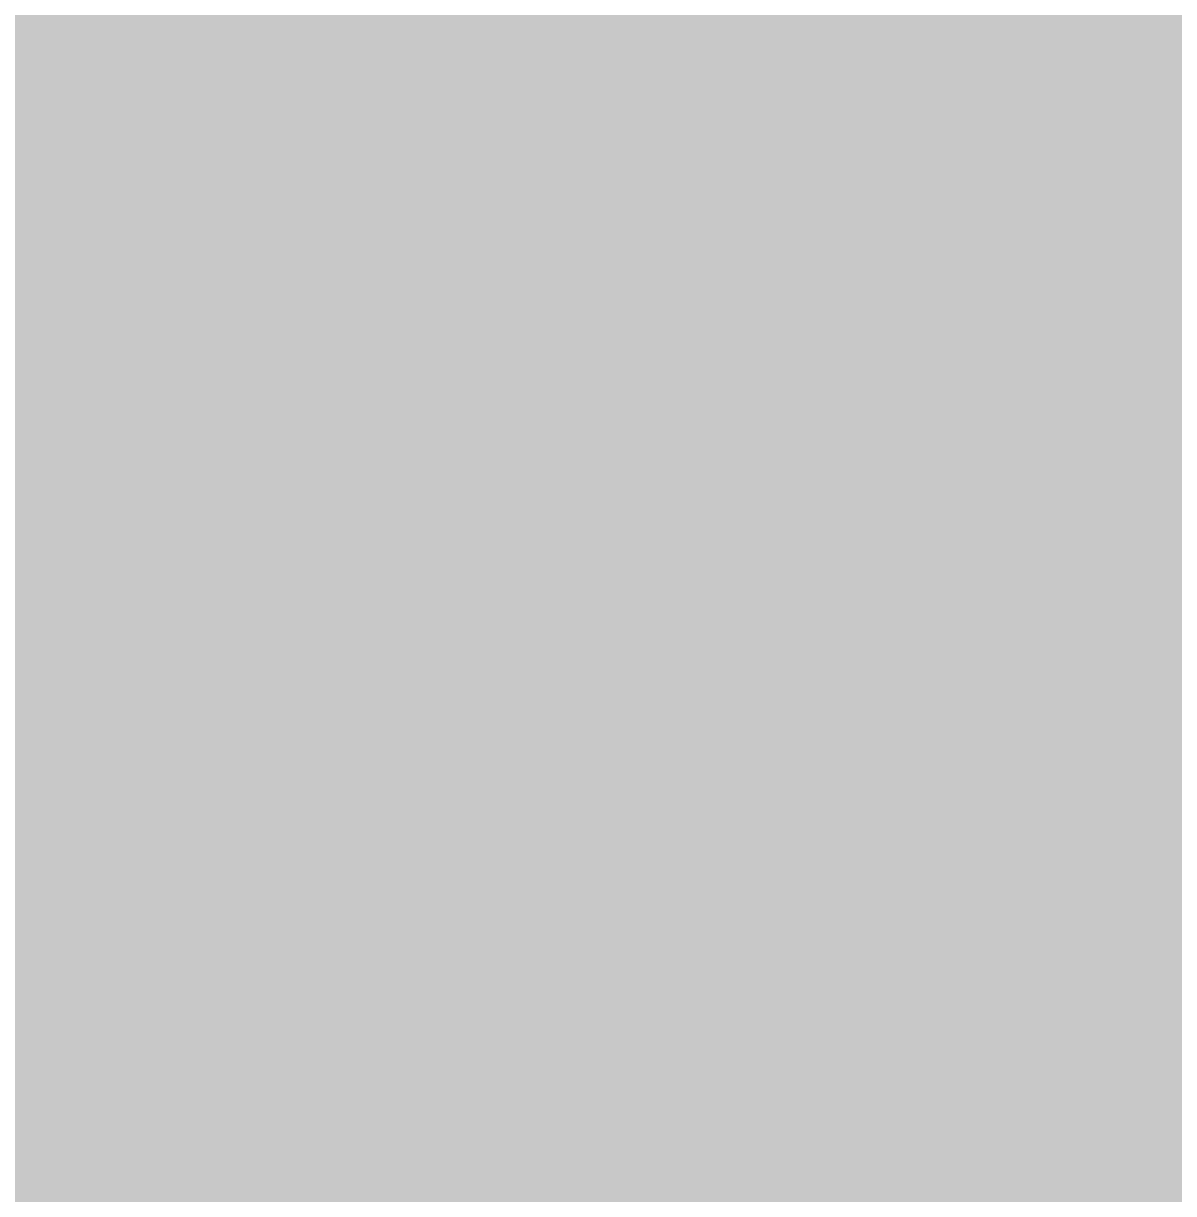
# Model space of a CAD drawing. Header units: inches. Extents: x -0.1 to 94.8, y -0.8 to 67.1.
# Drawn here: x 38.1069 to 38.2032, y 63.0198 to 63.1177 of the extents above; entities that cross this region are included whole.
import ezdxf

# ---------------------------------------------------------------- set-up
doc = ezdxf.new("R2010")
doc.units = ezdxf.units.IN
for name, color, linetype in [('Assembly Notes', 56, 'Continuous'), ('Board Layer Stack Bottom Solder', 6, 'Continuous'), ('Bottom Layer', 5, 'Continuous'), ('Top Layer', 1, 'Continuous')]:
    doc.layers.add(name, color=color, linetype=linetype)
doc.styles.add('GOST type B', font='', dxfattribs={"height": 0.2})
doc.styles.get('GOST type B').set_extended_font_data('GOST type B')

# ---------------------------------------------------------------- blocks, each defined once
blk = doc.blocks.new('0402R_B_90')
at = {"layer": 'Board Layer Stack Bottom Solder'}
blk.add_hatch(color=6, dxfattribs=at).paths.add_polyline_path([(-0.177899, 0.406599), (-0.177899, -0.406599), (-1.016099, -0.406599), (-1.016099, 0.406599)])
at = {"layer": 'Assembly Notes'}
blk.add_lwpolyline([(-1.000001, -0.399999, 0.15, 0.15, 0), (-1.000001, 0.399999, 0.15, 0.15, 0)], format="xyseb", dxfattribs=at)
blk = doc.blocks.new('0402R_B_92')
at = {"layer": 'Assembly Notes', "style": 'GOST type B', "text_generation_flag": 2}
blk.add_text('R11', height=1.0000005, rotation=-180, dxfattribs=at).set_placement((-1.074999, -0.800001))

msp = doc.modelspace()

# ---------------------------------------------------------------- hatches: boundary and pattern name
at = {"layer": 'Bottom Layer'}
msp.add_hatch(color=5, dxfattribs=at).paths.add_polyline_path([(38.105001, 63.161451), (38.105753, 63.132952), (38.108004, 63.107451), (38.111753, 63.084951), (38.117003, 63.065452), (38.123752, 63.048952), (38.132001, 63.035452), (38.141753, 63.024951), (38.153002, 63.017451), (38.165753, 63.012952), (38.180002, 63.011451), (37.880003, 63.011451), (37.894252, 63.012952), (37.907003, 63.017451), (37.918253, 63.024951), (37.928004, 63.035452), (37.936254, 63.048952), (37.943003, 63.065452), (37.948253, 63.084951), (37.952002, 63.107451), (37.954252, 63.132952), (37.955004, 63.161451)])
at = {"layer": 'Top Layer'}
h = msp.add_hatch(color=1, dxfattribs=at)
h.paths.add_polyline_path([(41.000022, 63.499975), (41.00002, 61.138097), (40.929999, 61.138097), (40.929999, 60.960691), (40.330001, 60.960691), (40.330001, 61.138097), (40.002925, 61.138097), (40.002925, 59.934998), (40.180334, 59.934998), (40.180334, 59.334999), (40.002925, 59.334999), (40.002925, 58.131906), (40.002922, 58.131903), (40.00292, 58.131903), (39.83485, 57.909849), (39.749999, 57.824997), (39.749999, 55.375002), (41.125, 54.000001), (41.3355, 54.000001), (41.3355, 53.649999), (41.501659, 53.649999), (41.501659, 53.500002), (41.3355, 53.500002), (41.3355, 53.120008), (41.335495, 53.120008), (41.335495, 52.929993), (41.3355, 52.929993), (41.3355, 52.549999), (41.501659, 52.549999), (41.501659, 52.400002), (41.3355, 52.400002), (41.3355, 52.020003), (41.728001, 52.020003), (41.728001, 52.186159), (41.877999, 52.186159), (41.877999, 52.020003), (42.039205, 52.020003), (42.2605, 51.829998), (42.260502, 51.724143), (42.260502, 51.449999), (42.426661, 51.449999), (42.426661, 51.300002), (42.260502, 51.300002), (42.260502, 50.920002), (42.382379, 50.920002), (42.525, 50.774994), (42.760501, 50.539495), (42.760501, 50.349998), (42.92666, 50.349998), (42.92666, 50.200001), (42.760501, 50.200001), (42.760501, 49.820005), (42.563875, 49.601448), (42.163502, 49.601448), (42.163502, 49.221448), (42.329661, 49.221448), (42.329661, 49.071451), (42.163502, 49.071451), (42.163502, 48.691452), (42.556003, 48.691452), (42.556003, 48.857609), (42.706, 48.857609), (42.706, 48.691452), (42.732828, 48.691452), (42.750001, 48.649997), (42.750001, 48.000001), (42.249999, 47.499999), (41.274997, 47.499999), (40.999999, 47.225001), (40.999997, 45.929144), (40.999994, 45.824988), (41.024998, 45.6395), (41.024998, 45.380499), (41.025, 45.380499), (41.025, 45.213001), (41.202407, 45.213001), (41.202407, 44.613002), (41.025, 44.613002), (41.025, 44.574998), (40.814678, 44.299919), (40.619947, 44.292103), (40.374994, 44.529698), (40.374999, 47.124998), (39.999999, 47.499999), (35.5, 47.499999), (35.5, 54.250001), (35.75, 54.5), (36.7, 54.5), (37.249999, 55.049997), (37.249999, 57.47433), (37.907567, 58.1319), (38.007074, 58.1319), (38.007074, 61.138097), (37.999998, 61.138097), (37.999998, 62.499997), (36.999997, 63.5), (28.249999, 63.5), (21.250001, 56.500001), (18, 56.500001), (18.000002, 59.5), (21.000001, 59.5), (27.000002, 65.500001), (38.999998, 65.500001)])
h.paths.add_polyline_path([(40.58951, 53.2), (40.410491, 53.2), (40.245096, 53.131491), (40.11851, 53.004905), (40.050001, 52.839511), (40.050001, 52.660492), (40.11851, 52.495097), (40.245096, 52.368511), (40.410491, 52.300002), (40.58951, 52.300002), (40.754905, 52.368511), (40.88149, 52.495097), (40.949999, 52.660492), (40.949999, 52.839511), (40.88149, 53.004905), (40.754905, 53.131491)], flags=0)
h.paths.add_polyline_path([(38.969511, 53.2), (38.790491, 53.2), (38.625097, 53.131491), (38.498511, 53.004905), (38.430002, 52.839511), (38.430002, 52.660492), (38.498511, 52.495097), (38.625097, 52.368511), (38.790491, 52.300002), (38.969511, 52.300002), (39.134905, 52.368511), (39.261491, 52.495097), (39.33, 52.660492), (39.33, 52.839511), (39.261491, 53.004905), (39.134905, 53.131491)], flags=0)
h.paths.add_polyline_path([(37.339509, 53.2), (37.16049, 53.2), (36.995095, 53.131491), (36.868509, 53.004905), (36.8, 52.839511), (36.8, 52.660492), (36.868509, 52.495097), (36.995095, 52.368511), (37.16049, 52.300002), (37.339509, 52.300002), (37.504903, 52.368511), (37.631489, 52.495097), (37.699998, 52.660492), (37.699998, 52.839511), (37.631489, 53.004905), (37.504903, 53.131491)], flags=0)
h.paths.add_polyline_path([(38.969511, 51.459999), (38.790491, 51.459999), (38.625097, 51.39149), (38.498511, 51.264904), (38.430002, 51.099509), (38.430002, 50.92049), (38.498511, 50.755095), (38.625097, 50.628509), (38.790491, 50.56), (38.969511, 50.56), (39.134905, 50.628509), (39.261491, 50.755095), (39.33, 50.92049), (39.33, 51.099509), (39.261491, 51.264904), (39.134905, 51.39149)], flags=0)
h.paths.add_polyline_path([(40.58951, 51.449999), (40.410491, 51.449999), (40.245096, 51.38149), (40.11851, 51.254904), (40.050001, 51.089509), (40.050001, 50.91049), (40.11851, 50.745095), (40.245096, 50.618509), (40.410491, 50.550001), (40.58951, 50.550001), (40.754905, 50.618509), (40.88149, 50.745095), (40.949999, 50.91049), (40.949999, 51.089509), (40.88149, 51.254904), (40.754905, 51.38149)], flags=0)
h.paths.add_polyline_path([(37.339509, 51.449999), (37.16049, 51.449999), (36.995095, 51.38149), (36.868509, 51.254904), (36.8, 51.089509), (36.8, 50.91049), (36.868509, 50.745095), (36.995095, 50.618509), (37.16049, 50.550001), (37.339509, 50.550001), (37.504903, 50.618509), (37.631489, 50.745095), (37.699998, 50.91049), (37.699998, 51.089509), (37.631489, 51.254904), (37.504903, 51.38149)], flags=0)
h.paths.add_polyline_path([(40.58951, 49.7), (40.410491, 49.7), (40.245096, 49.631491), (40.11851, 49.504905), (40.050001, 49.33951), (40.050001, 49.160491), (40.11851, 48.995096), (40.245096, 48.86851), (40.410491, 48.800001), (40.58951, 48.800001), (40.754905, 48.86851), (40.88149, 48.995096), (40.949999, 49.160491), (40.949999, 49.33951), (40.88149, 49.504905), (40.754905, 49.631491)], flags=0)
h.paths.add_polyline_path([(38.969511, 49.7), (38.790491, 49.7), (38.625097, 49.631491), (38.498511, 49.504905), (38.430002, 49.33951), (38.430002, 49.160491), (38.498511, 48.995096), (38.625097, 48.86851), (38.790491, 48.800001), (38.969511, 48.800001), (39.134905, 48.86851), (39.261491, 48.995096), (39.33, 49.160491), (39.33, 49.33951), (39.261491, 49.504905), (39.134905, 49.631491)], flags=0)
h.paths.add_polyline_path([(37.339509, 49.7), (37.16049, 49.7), (36.995095, 49.631491), (36.868509, 49.504905), (36.8, 49.33951), (36.8, 49.160491), (36.868509, 48.995096), (36.995095, 48.86851), (37.16049, 48.800001), (37.339509, 48.800001), (37.504903, 48.86851), (37.631489, 48.995096), (37.699998, 49.160491), (37.699998, 49.33951), (37.631489, 49.504905), (37.504903, 49.631491)], flags=0)

# ---------------------------------------------------------------- block references
at = {"rotation": 270}
for name, p in [('0402R_B_90', (38, 62.1)), ('0402R_B_92', (39.2, 62.1))]:
    msp.add_blockref(name, p, dxfattribs=at)

doc.saveas('drawing.dxf')
